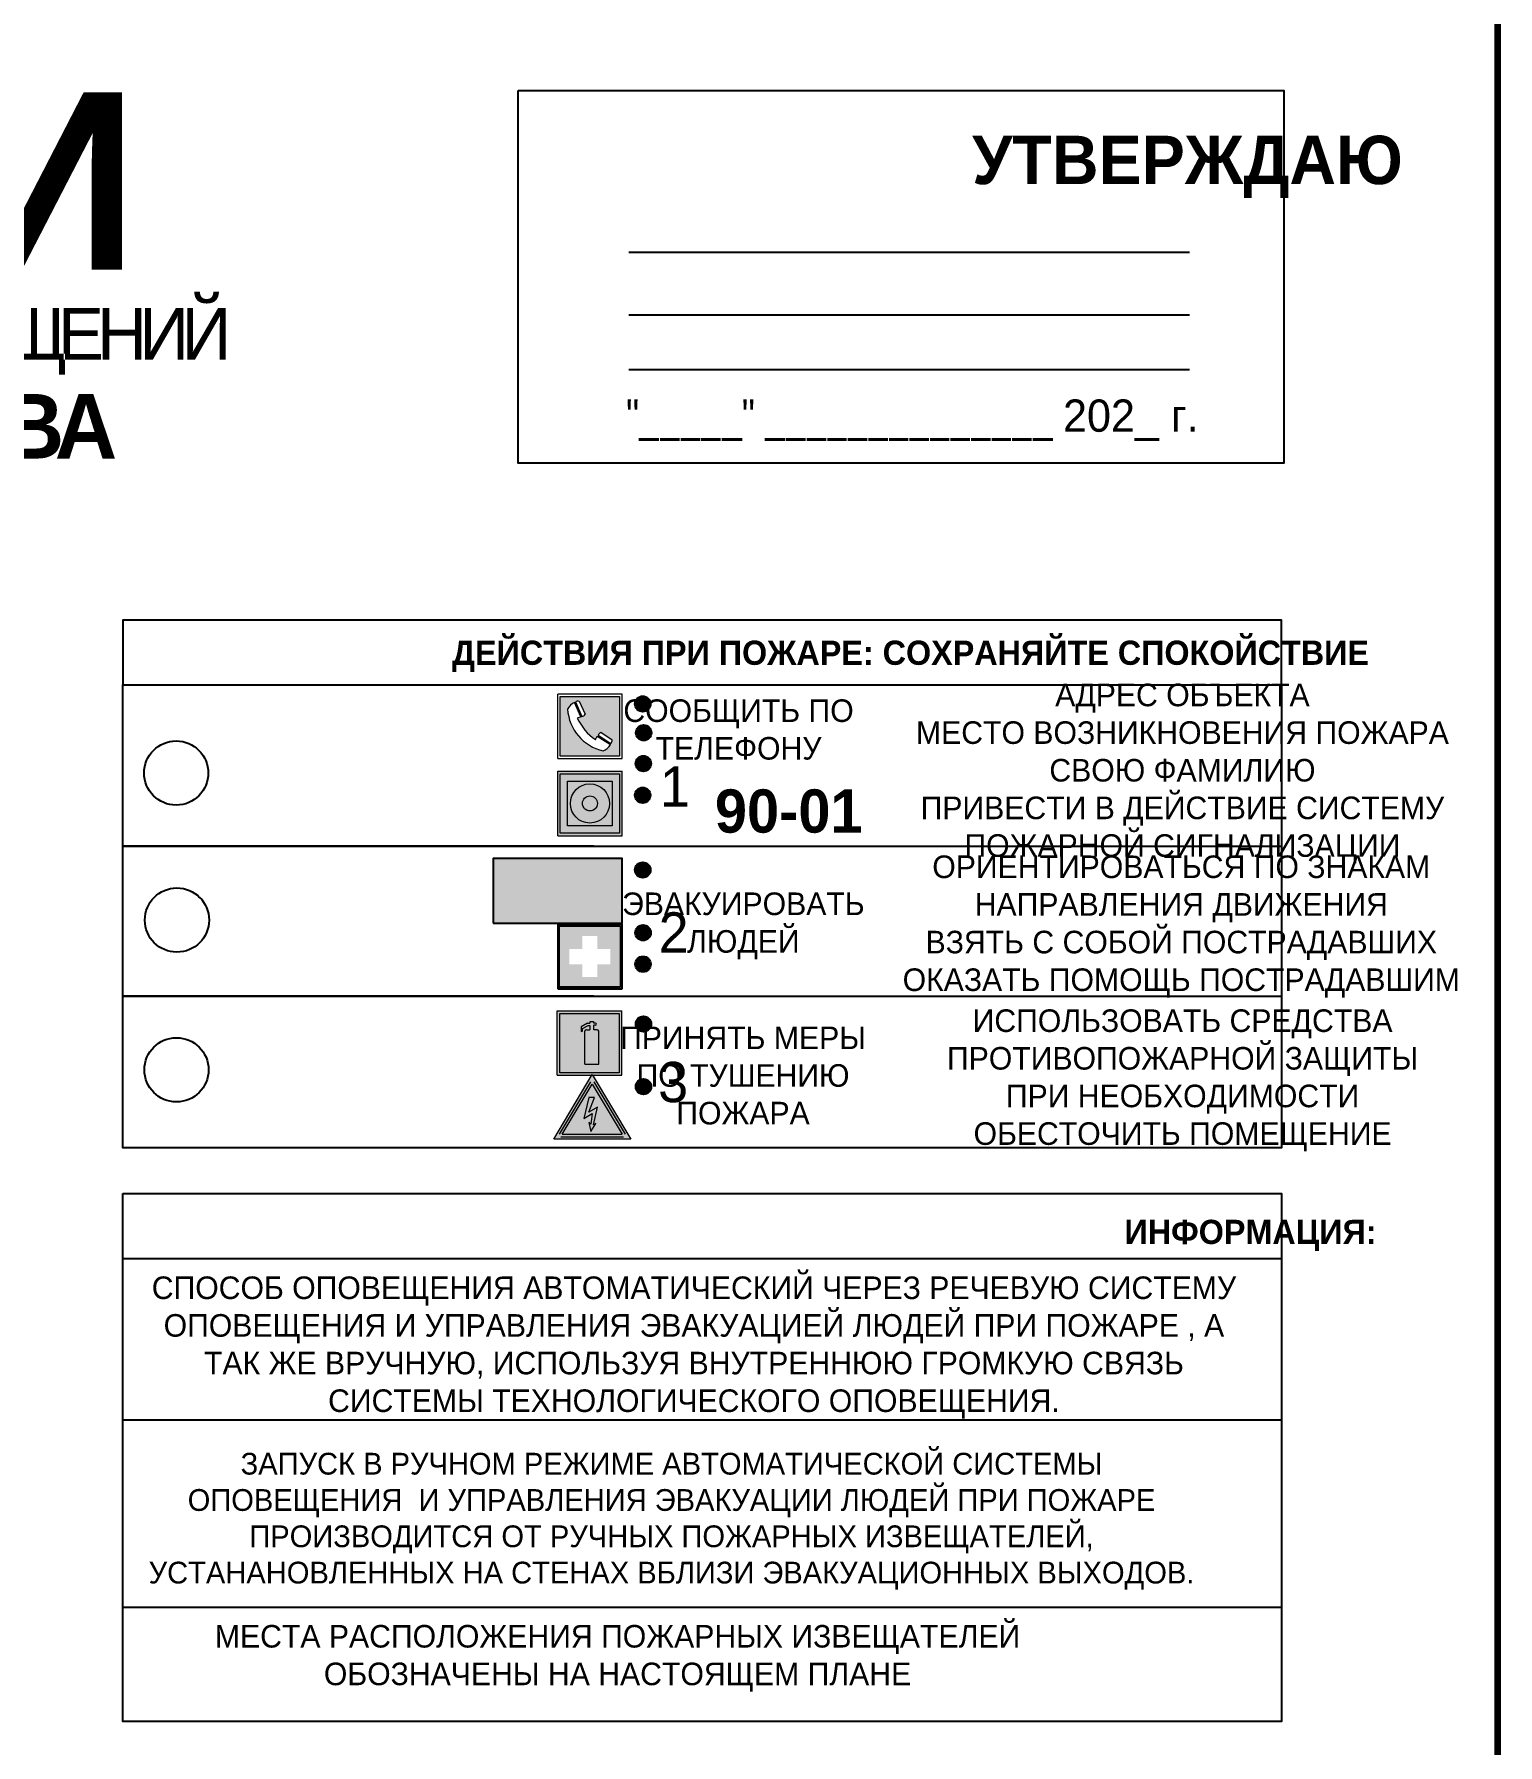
# Model space of a CAD drawing. Header units: millimetres. Extents: x 13114 to 67229, y 22859 to 38520.
# Drawn here: x 18285.4 to 18467, y 25240.5 to 25452.6 of the extents above; entities that cross this region are included whole.
import ezdxf

# ---------------------------------------------------------------- set-up
doc = ezdxf.new("R2010")
doc.units = ezdxf.units.MM
doc.styles.add('обычный', font='arial.ttf')

# ---------------------------------------------------------------- blocks, each defined once
blk = doc.blocks.new('A$C3E6D3DDE')
at = {"lineweight": 5}
h = blk.add_hatch(color=40, dxfattribs=at)
h.paths.add_polyline_path([(24.1, 1.45), (16.46, -11.35), (31.74, -11.35)])
h.paths.add_polyline_path([(24.09, -0.46), (30.03, -10.41), (18.14, -10.41)], flags=16)
h.paths.add_polyline_path([(24.54, -3.08), (23.41, -6.02), (25.13, -5.01), (24.33, -8.5), (24.82, -8.27), (23.79, -9.86), (23.4, -8.04), (23.8, -8.43), (24.04, -6.29), (22.39, -7.25), (23.44, -3.08)], flags=0)
h = blk.add_hatch(color=256, dxfattribs=at)
h.paths.add_polyline_path([(24.37, 0.03, 0.567511), (23.82, 0.03), (17.59, -10.4, 0.582454), (17.86, -10.88), (30.32, -10.88, 0.582149), (30.6, -10.4)])
h.paths.add_polyline_path([(24.09, -0.46), (18.14, -10.41), (30.03, -10.41)], flags=16)
h.paths.add_polyline_path([(24.54, -3.08), (23.41, -6.02), (25.13, -5.01), (24.33, -8.5), (24.82, -8.27), (23.79, -9.86), (23.4, -8.04), (23.8, -8.43), (24.04, -6.29), (22.39, -7.25), (23.44, -3.08)], flags=0)
h = blk.add_hatch(color=40, dxfattribs=at)
h.paths.add_polyline_path([(24.09, -0.46), (18.14, -10.41), (30.03, -10.41)])
h.paths.add_polyline_path([(24.82, -8.27), (23.79, -9.86), (23.4, -8.04), (23.8, -8.43), (24.04, -6.29), (22.39, -7.25), (23.44, -3.08), (24.54, -3.08), (23.41, -6.02), (25.13, -5.01), (24.33, -8.5)], flags=16)
at = {"color": 40, "lineweight": 5}
for p, q in [((16.46, -11.35), (24.1, 1.45)), ((24.1, 1.45), (31.74, -11.35))]:
    blk.add_line(p, q, dxfattribs=at)
at = {"lineweight": 5}
for p, q in [((17.59, -10.4), (23.82, 0.03)), ((24.37, 0.03), (30.6, -10.4)), ((18.14, -10.41), (24.09, -0.46)), ((23.44, -3.08), (22.39, -7.25)), ((23.41, -6.02), (24.54, -3.08)), ((24.54, -3.08), (23.44, -3.08)), ((24.09, -0.46), (30.03, -10.41)), ((22.39, -7.25), (24.04, -6.29)), ((25.13, -5.01), (23.41, -6.02)), ((24.04, -6.29), (23.8, -8.43)), ((24.33, -8.5), (25.13, -5.01)), ((23.8, -8.43), (23.4, -8.04)), ((23.4, -8.04), (23.79, -9.86)), ((23.79, -9.86), (24.82, -8.27)), ((24.82, -8.27), (24.33, -8.5)), ((17.86, -10.88), (30.32, -10.88)), ((18.14, -10.41), (30.03, -10.41))]:
    blk.add_line(p, q, dxfattribs=at)
at = {"color": 50, "lineweight": 5}
blk.add_line((31.74, -11.35), (16.46, -11.35), dxfattribs=at)
blk = doc.blocks.new('A$C456E1F9C')
at = {"lineweight": 5}
h = blk.add_hatch(color=242, dxfattribs=at)
h.paths.add_polyline_path([(0.51, -1.47), (0.51, -13.26), (12.29, -13.26), (12.29, -1.47)])
h.paths.add_polyline_path([(5.42, -4.95, -0.254479), (4.78, -5.4), (3.52, -2.53, -0.209735), (4.23, -2.4)], flags=16)
h.paths.add_polyline_path([(8.53, -8.6), (10.87, -10.17), (10.54, -10.76), (8.03, -9.13, -0.192251)], flags=16)
h.paths.add_polyline_path([(4.61, -5.49, 0.005518), (3.87, -5.72, 0.128647), (7.49, -10.01, 0.00809), (7.83, -9.33), (10.47, -10.97, -0.16736), (8.99, -12.25, -0.327862), (1.95, -3.95, -0.166952), (3.36, -2.62)], flags=16)
at = {"color": 242, "lineweight": 5}
for p, q in [((0, -13.77), (0, -0.97)), ((12.8, -0.97), (0, -0.97)), ((4.61, -5.49), (3.36, -2.62)), ((3.52, -2.53), (4.78, -5.4)), ((4.23, -2.4), (5.42, -4.95)), ((12.8, -13.77), (12.8, -0.97)), ((7.83, -9.33), (10.47, -10.97)), ((8.03, -9.13), (10.54, -10.76)), ((10.81, -10.12), (8.53, -8.6)), ((10.8, -10.3), (10.81, -10.12)), ((10.54, -10.76), (10.8, -10.3)), ((0, -13.77), (12.8, -13.77))]:
    blk.add_line(p, q, dxfattribs=at)
blk.add_lwpolyline([(0.51, -1.47), (12.29, -1.47), (12.29, -13.26), (0.51, -13.26)], close=True, dxfattribs=at)
for centre, radius, start, end in [((4.59, -5.34), 2.99, 114.2845, 152.1974), ((4.02, -3.27), 0.891, 76.3284, 123.7092), ((11.12, -3.31), 9.19, 183.9915, 256.6009), ((14.98, -39.1), 35.17, 107.1487, 108.4135), ((13.86, -0.94), 11.08, 205.5536, 234.8762), ((4.68, -4.59), 0.824, 276.9621, 334.0723), ((-13.31, 0.8), 23.44, 332.5487, 334.4027), ((8.94, -9.5), 0.989, 114.4092, 157.9388), ((7.87, -9.46), 3, 291.9291, 329.9329)]:
    blk.add_arc(centre, radius, start, end, dxfattribs=at)
blk = doc.blocks.new('A$C54414219')
at = {"true_color": 0xffffff}
h = blk.add_hatch(color=7, dxfattribs=at)
h.paths.add_polyline_path([(2.39, -9.45), (2.39, -18.3), (11.23, -18.3), (11.23, -9.45)], flags=0)
h.paths.add_polyline_path([(10.71, -13.87, -1), (2.92, -13.87, -1)], flags=0)
h.paths.add_polyline_path([(8.3, -13.87, -1), (5.33, -13.87, -1)], flags=0)
h.paths.add_polyline_path([(0.41, -7.47), (0.41, -20.27), (13.21, -20.27), (13.21, -7.47)])
h.paths.add_polyline_path([(0.92, -19.77), (12.71, -19.77), (12.71, -7.98), (0.92, -7.98)], flags=16)
h.paths.add_polyline_path([(11.23, -9.45), (11.23, -18.3), (2.39, -18.3), (2.39, -9.45)], flags=0)
at = {"lineweight": 5}
h = blk.add_hatch(color=242, dxfattribs=at)
h.paths.add_polyline_path([(12.71, -7.98), (0.92, -7.98), (0.92, -19.77), (12.71, -19.77)])
h.paths.add_polyline_path([(11.23, -18.3), (2.39, -18.3), (2.39, -9.45), (11.23, -9.45)], flags=16)
h.paths.add_polyline_path([(10.71, -13.87, -1), (2.92, -13.87, -1)], flags=0)
h.paths.add_polyline_path([(8.3, -13.87, -1), (5.33, -13.87, -1)], flags=0)
at = {"true_color": 0xffffff}
h = blk.add_hatch(color=7, dxfattribs=at)
h.paths.add_polyline_path([(2.39, -9.45), (2.39, -18.3), (11.23, -18.3), (11.23, -9.45)])
h.paths.add_polyline_path([(10.71, -13.87, -1), (2.92, -13.87, -1)], flags=16)
h.paths.add_polyline_path([(8.3, -13.87, -1), (5.33, -13.87, -1)], flags=0)
at = {"lineweight": 5}
h = blk.add_hatch(color=242, dxfattribs=at)
h.paths.add_polyline_path([(2.92, -13.87, 1), (10.71, -13.87, 1)])
h.paths.add_polyline_path([(8.3, -13.87, -1), (5.33, -13.87, -1)], flags=16)
at = {"color": 242, "lineweight": 5}
for p, q in [((0.41, -20.27), (0.41, -7.47)), ((0.41, -7.47), (13.21, -7.47)), ((0.41, -7.47), (13.21, -7.47)), ((13.21, -20.27), (13.21, -7.47)), ((0.41, -20.27), (13.21, -20.27))]:
    blk.add_line(p, q, dxfattribs=at)
for points in [[(0.92, -7.98), (12.71, -7.98), (12.71, -19.77), (0.92, -19.77)], [(2.39, -9.45), (11.23, -9.45), (11.23, -18.3), (2.39, -18.3)]]:
    blk.add_lwpolyline(points, close=True, dxfattribs=at)
for radius in [3.89, 1.49]:
    blk.add_circle((6.81, -13.87), radius, dxfattribs=at)
blk = doc.blocks.new('A$C32E8229D')
at = {"true_color": 0xffffff}
blk.add_hatch(color=7, dxfattribs=at).paths.add_polyline_path([(0, 0), (0, -8), (16, -8), (16, 0)])
h = blk.add_hatch(color=126)
h.paths.add_polyline_path([(0.2, -0.2), (15.8, -0.2), (15.8, -7.8), (0.2, -7.8)])
h.paths.add_polyline_path([(13.49, -2.05), (12.08, -2.05), (11.37, -2.63, 0.162397), (11.29, -2.84), (11.29, -3.63), (10.35, -3.63), (10.35, -4.05), (11.68, -4.05), (11.68, -3.48), (12.26, -4.28), (11.29, -5.1), (11.29, -6.78), (11.85, -6.78), (11.85, -5.44), (12.8, -4.64), (12.8, -5.94), (14.46, -5.94), (14.46, -5.39), (13.45, -5.39), (13.45, -3.97), (12.46, -2.59), (13.15, -2.59), (13.69, -3.34), (14.18, -3)], flags=16)
h.paths.add_polyline_path([(10.74, -1.82, 1), (11.8, -1.82, 1)], flags=16)
h.paths.add_polyline_path([(9.39, -3.59), (5.99, -3.59), (6.56, -3.03), (5.91, -3.03), (5.1, -3.83), (5.91, -4.64), (6.56, -4.64), (5.99, -4.09), (9.39, -4.09)], flags=16)
h.paths.add_polyline_path([(4.29, -1.08), (1.72, -1.08), (1.72, -6.6), (4.29, -6.6)], flags=16)
at = {"color": 126}
blk.add_lwpolyline([(16, -8), (0, -8), (0, 0), (16, 0)], close=True, dxfattribs=at)
blk = doc.blocks.new('A$C18900ED3')
h = blk.add_hatch(color=126)
h.paths.add_polyline_path([(-0.18, -0.18), (-7.02, -0.18), (-7.02, -7.02), (-0.18, -7.02)])
h.paths.add_polyline_path([(-5.89, -4.46), (-5.89, -2.77), (-4.46, -2.77), (-4.46, -1.31), (-2.77, -1.31), (-2.77, -2.77), (-1.33, -2.77), (-1.33, -4.46), (-2.77, -4.46), (-2.77, -5.89), (-4.46, -5.89), (-4.46, -4.46)], flags=16)
at = {"color": 126}
for p, q in [((-7.2, 0), (-7.2, -7.2)), ((0, 0), (-7.2, 0)), ((0, -7.2), (0, 0)), ((-7.02, -7.02), (-7.02, -0.18)), ((-7.02, -0.18), (-0.18, -0.18)), ((-0.18, -0.18), (-0.18, -7.02)), ((-7.2, -7.2), (0, -7.2)), ((-0.18, -7.02), (-7.02, -7.02))]:
    blk.add_line(p, q, dxfattribs=at)
blk = doc.blocks.new('A$C3AD82952')
at = {"true_color": 0xf5f5ff}
h = blk.add_hatch(color=7, dxfattribs=at)
h.dxf.hatch_style = 1
h.paths.add_polyline_path([(8.21, 8.73, 0.414214), (7.89, 9.05), (7.22, 9.05), (7.22, 9.92), (7.59, 9.92, 1), (7.57, 10.36), (7.22, 10.36), (7.22, 10.6), (6.43, 10.6), (6.43, 10.36), (6.01, 10.36), (4.74, 9.59), (4.74, 8.69), (4.98, 8.73), (4.98, 9.26), (6.12, 9.91), (6.43, 9.91), (6.43, 9.05), (5.76, 9.05, 0.414214), (5.44, 8.73), (5.44, 2.2), (8.21, 2.2)], flags=0)
h.paths.add_polyline_path([(12.8, 12.8), (0, 12.8), (0, 0), (12.8, 0)])
h.paths.add_polyline_path([(0.51, 12.29), (12.29, 12.29), (12.29, 0.51), (0.51, 0.51)], flags=16)
h.paths.add_polyline_path([(4.74, 9.59), (6.01, 10.36), (6.43, 10.36), (6.43, 10.6), (7.22, 10.6), (7.22, 10.36), (7.59, 10.36, -0.94586), (7.59, 9.92), (7.22, 9.92), (7.22, 9.05), (7.89, 9.05, -0.414214), (8.21, 8.73), (8.21, 2.2), (5.44, 2.2), (5.44, 8.73, -0.414214), (5.76, 9.05), (6.43, 9.05), (6.43, 9.91), (6.12, 9.91), (4.98, 9.26), (4.98, 8.73), (4.74, 8.69)], flags=0)
h = blk.add_hatch(color=242)
h.dxf.hatch_style = 1
h.paths.add_polyline_path([(12.29, 12.29), (0.51, 12.29), (0.51, 0.51), (12.29, 0.51)])
h.paths.add_polyline_path([(4.74, 8.69), (4.74, 9.59), (6.01, 10.36), (6.43, 10.36), (6.43, 10.6), (7.22, 10.6), (7.22, 10.36), (7.59, 10.36, -0.94586), (7.59, 9.92), (7.22, 9.92), (7.22, 9.05), (7.89, 9.05, -0.414214), (8.21, 8.73), (8.21, 2.2), (5.44, 2.2), (5.44, 8.73, -0.414214), (5.76, 9.05), (6.43, 9.05), (6.43, 9.91), (6.12, 9.91), (4.98, 9.26), (4.98, 8.73)], flags=16)
h = blk.add_hatch(color=7, dxfattribs=at)
h.dxf.hatch_style = 1
h.paths.add_polyline_path([(8.21, 8.73, 0.414214), (7.89, 9.05), (7.22, 9.05), (7.22, 9.92), (7.59, 9.92, 1), (7.57, 10.36), (7.22, 10.36), (7.22, 10.6), (6.43, 10.6), (6.43, 10.36), (6.01, 10.36), (4.74, 9.59), (4.74, 8.69), (4.98, 8.73), (4.98, 9.26), (6.12, 9.91), (6.43, 9.91), (6.43, 9.05), (5.76, 9.05, 0.414214), (5.44, 8.73), (5.44, 2.2), (8.21, 2.2)])
at = {"color": 242, "lineweight": 5}
for p, q in [((0, 0), (0, 12.8)), ((0, 12.8), (12.8, 12.8)), ((6.01, 10.36), (4.74, 9.59)), ((6.01, 10.36), (6.43, 10.36)), ((7.22, 10.6), (6.43, 10.6)), ((6.43, 10.6), (6.43, 10.36)), ((7.22, 10.36), (7.22, 10.6)), ((7.59, 10.36), (7.22, 10.36)), ((12.8, 0), (12.8, 12.8)), ((4.74, 9.59), (4.74, 8.69)), ((4.74, 8.69), (4.98, 8.73)), ((4.98, 9.26), (6.12, 9.91)), ((4.98, 8.73), (4.98, 9.26)), ((5.44, 2.2), (5.44, 8.73)), ((5.76, 9.05), (6.43, 9.05)), ((6.12, 9.91), (6.43, 9.91)), ((6.43, 9.91), (6.43, 9.05)), ((7.22, 9.05), (7.22, 9.92)), ((7.59, 9.92), (7.22, 9.92)), ((7.89, 9.05), (7.22, 9.05)), ((8.21, 2.2), (8.21, 8.73)), ((0, 0), (12.8, 0)), ((5.44, 2.2), (8.21, 2.2))]:
    blk.add_line(p, q, dxfattribs=at)
blk.add_lwpolyline([(0.51, 12.29), (12.29, 12.29), (12.29, 0.51), (0.51, 0.51)], close=True, dxfattribs=at)
for centre, radius, start, end in [((7.58, 10.14), 0.223, 273.1875, 86.8125), ((5.76, 8.73), 0.32, 90, 180), ((7.89, 8.73), 0.32, 0, 90)]:
    blk.add_arc(centre, radius, start, end, dxfattribs=at)

msp = doc.modelspace()

# ---------------------------------------------------------------- hatches: boundary and pattern name
at = {"lineweight": 0}
h = msp.add_hatch(color=256, dxfattribs=at)
h.dxf.hatch_style = 1
h.paths.add_polyline_path([(18359.94, 25369.53, 1), (18361.87, 25369.53, 1)])
h = msp.add_hatch(color=256, dxfattribs=at)
h.dxf.hatch_style = 1
h.paths.add_polyline_path([(18360.04, 25365.95, 1), (18361.97, 25365.95, 1)])
h = msp.add_hatch(color=256, dxfattribs=at)
h.dxf.hatch_style = 1
h.paths.add_polyline_path([(18360, 25362.13, 1), (18361.93, 25362.13, 1)])
h = msp.add_hatch(color=256, dxfattribs=at)
h.dxf.hatch_style = 1
h.paths.add_polyline_path([(18359.92, 25358.21, 1), (18361.85, 25358.21, 1)])
h = msp.add_hatch(color=256, dxfattribs=at)
h.dxf.hatch_style = 1
h.paths.add_polyline_path([(18359.93, 25348.94, 1), (18361.86, 25348.94, 1)])
h = msp.add_hatch(color=256, dxfattribs=at)
h.dxf.hatch_style = 1
h.paths.add_polyline_path([(18359.97, 25341.16, 1), (18361.9, 25341.16, 1)])
h = msp.add_hatch(color=256, dxfattribs=at)
h.dxf.hatch_style = 1
h.paths.add_polyline_path([(18359.96, 25337.26, 1), (18361.9, 25337.26, 1)])
h = msp.add_hatch(color=256, dxfattribs=at)
h.dxf.hatch_style = 1
h.paths.add_polyline_path([(18360.02, 25329.84, 1), (18361.96, 25329.84, 1)])
h = msp.add_hatch(color=256, dxfattribs=at)
h.dxf.hatch_style = 1
h.paths.add_polyline_path([(18360.03, 25322.07, 1), (18361.96, 25322.07, 1)])

# ---------------------------------------------------------------- linework, layer by layer
at = {"color": 6, "lineweight": 100}
msp.add_lwpolyline([(17866.97, 25068.3), (18466.97, 25068.3), (18466.97, 25463.3), (17866.97, 25463.3)], close=True, dxfattribs=at)
for points in [[(18345.43, 25445.58), (18440.43, 25445.58), (18440.43, 25399.37), (18345.43, 25399.37)], [(18296.39, 25371.88), (18440.16, 25371.88), (18440.16, 25379.93), (18296.39, 25379.93)], [(18296.39, 25371.88), (18440.16, 25371.88), (18440.16, 25314.48), (18296.39, 25314.48)]]:
    msp.add_lwpolyline(points, close=True)
for points in [[(18359.18, 25425.53), (18428.71, 25425.53)], [(18359.18, 25417.77), (18428.71, 25417.77)], [(18359.18, 25410.98), (18428.71, 25410.98)], [(18354.81, 25351.89), (18296.39, 25351.89), (18440.16, 25351.89)], [(18354.81, 25333.31), (18296.39, 25333.31), (18440.16, 25333.31)]]:
    msp.add_lwpolyline(points)
at = {"color": 0}
msp.add_lwpolyline([(18296.39, 25308.82), (18440.16, 25308.82), (18440.16, 25243.37), (18296.39, 25243.37)], close=True, dxfattribs=at)
for points in [[(18296.39, 25300.77), (18440.16, 25300.77)], [(18296.39, 25280.78), (18440.16, 25280.78)], [(18296.39, 25257.53), (18440.16, 25257.53)]]:
    msp.add_lwpolyline(points, dxfattribs=at)
for centre, radius in [((18360.9, 25369.53), 0.966), ((18361.01, 25365.95), 0.966), ((18303.02, 25360.96), 3.98), ((18360.97, 25362.13), 0.966), ((18360.89, 25358.21), 0.966), ((18360.9, 25348.94), 0.966), ((18303.11, 25342.73), 3.98), ((18360.94, 25341.16), 0.966), ((18360.93, 25337.26), 0.966), ((18360.99, 25329.84), 0.966), ((18303.05, 25324.16), 3.98), ((18360.99, 25322.07), 0.966)]:
    msp.add_circle(centre, radius)

# ---------------------------------------------------------------- block references
for name, p, xscale, yscale, zscale in [('A$C456E1F9C', (18350.35, 25371.35), 0.625, 0.625, 0.625), ('A$C54414219', (18350.09, 25365.86), 0.625, 0.625, 0.625), ('A$C18900ED3', (18358.35, 25342.21), 1.111111111007631, 1.111111111007631, 1.111111111007631), ('A$C3AD82952', (18350.3, 25323.48), 0.625, 0.625, 0.625), ('A$C3E6D3DDE', (18339.58, 25322.67), 0.625, 0.625, 0.625)]:
    msp.add_blockref(name, p, dxfattribs=dict(xscale=xscale, yscale=yscale, zscale=zscale))
at = {"xscale": -1}
msp.add_blockref('A$C32E8229D', (18358.35, 25350.36), dxfattribs=at)

# ---------------------------------------------------------------- texts
at = {"lineweight": 0, "style": 'обычный'}
for s, insert, char_height, width, attachment_point in [('{\\fProxima Nova Rg|b1|i0|c204|p2;ПЛАН ЭВАКУАЦИИ}', (18021.12, 25445.37), 22, 493.8901, 1), ('\\pi-18,l18,t18;{\\fProxima Nova Rg|b1|i0|c204|p2;УТВЕРЖДАЮ\\H1.1997x; }', (18428.47, 25436.11), 6, 126.6484, 5), ('{\\fArial Narrow|b0|i0|c204|p34;"_____" ______________ \\fProxima Nova Rg|b0|i0|c204|p2;202_ г. }', (18394.34, 25404.7), 4, 78.6503, 5), ('{\\fProxima Nova Rg|b1|i0|c204|p2;ДЕЙСТВИЯ ПРИ ПОЖАРЕ: СОХРАНЯЙТЕ СПОКОЙСТВИЕ\\H1.6644x; }', (18394.11, 25375.44), 3, 175.1736, 5), ('\\pi-8.4,l8.4,t8.4;{\\fProxima Nova Rg|b0|i0|c204|p2;АДРЕС ОБЪЕКТА\\PМЕСТО ВОЗНИКНОВЕНИЯ ПОЖАРА \\PСВОЮ ФАМИЛИЮ\\PПРИВЕСТИ В ДЕЙСТВИЕ СИСТЕМУ \\PПОЖАРНОЙ СИГНАЛИЗАЦИИ}', (18427.85, 25360.9), 2.8, 126.6484, 5), ('{\\fProxima Nova Rg|b0|i0|c204|p2;СООБЩИТЬ ПО \\PТЕЛЕФОНУ}', (18372.78, 25366.34), 2.8, 126.6484, 5), ('{\\fProxima Nova Rg|b0|i0|c204|p2;1\\H1.1667x; }', (18364.88, 25359.27), 5, 126.6484, 5), ('{\\fProxima Nova Rg|b1|i0|c204|p2;\\H1.0714x;90-01\\fProxima Nova Rg|b0|i0|c204|p2;\\H0.93331x; \\H1.3449x; }', (18379.01, 25356.21), 5, 126.6484, 5), ('\\pi-8.4,l8.4,t8.4;{\\fProxima Nova Rg|b0|i0|c204|p2;ОРИЕНТИРОВАТЬСЯ ПО ЗНАКАМ \\PНАПРАВЛЕНИЯ ДВИЖЕНИЯ\\PВЗЯТЬ С СОБОЙ ПОСТРАДАВШИХ\\PОКАЗАТЬ ПОМОЩЬ ПОСТРАДАВШИМ}', (18427.71, 25341.93), 2.8, 126.6484, 5), ('{\\fProxima Nova Rg|b0|i0|c204|p2;ЭВАКУИРОВАТЬ \\PЛЮДЕЙ}', (18373.38, 25342.01), 2.8, 126.6484, 5), ('{\\fProxima Nova Rg|b0|i0|c204|p2;2\\H1.1967x; }', (18364.73, 25341.19), 5, 126.6484, 5), ('\\pi-8.4,l8.4,t8.4;{\\fProxima Nova Rg|b0|i0|c204|p2;ИСПОЛЬЗОВАТЬ СРЕДСТВА \\PПРОТИВОПОЖАРНОЙ ЗАЩИТЫ \\PПРИ НЕОБХОДИМОСТИ \\PОБЕСТОЧИТЬ ПОМЕЩЕНИЕ}', (18427.87, 25322.85), 2.8, 126.6484, 5), ('{\\fProxima Nova Rg|b0|i0|c204|p2;ПРИНЯТЬ МЕРЫ \\PПО ТУШЕНИЮ \\PПОЖАРА}', (18373.34, 25323.44), 2.8, 126.6484, 5), ('{\\fProxima Nova Rg|b0|i0|c204|p2;3\\H1.1967x; }', (18364.67, 25322.61), 5, 126.6484, 5), ('{\\fProxima Nova Rg|b1|i0|c204|p2;ИНФОРМАЦИЯ:\\H1.1997x; }', (18436.3, 25303.63), 3, 175.1736, 5), ('{\\fProxima Nova Rg|b0|i0|c204|p2;СПОСОБ ОПОВЕЩЕНИЯ АВТОМАТИЧЕСКИЙ ЧЕРЕЗ РЕЧЕВУЮ СИСТЕМУ ОПОВЕЩЕНИЯ И УПРАВЛЕНИЯ ЭВАКУАЦИЕЙ ЛЮДЕЙ ПРИ ПОЖАРЕ , А ТАК ЖЕ ВРУЧНУЮ, ИСПОЛЬЗУЯ ВНУТРЕННЮЮ ГРОМКУЮ СВЯЗЬ СИСТЕМЫ ТЕХНОЛОГИЧЕСКОГО ОПОВЕЩЕНИЯ.}', (18367.25, 25289.73), 2.8, 137.0334, 5), ('{\\fProxima Nova Rg|b0|i0|c204|p2;\\P\\pt8.1;ЗАПУСК В РУЧНОМ РЕЖИМЕ АВТОМАТИЧЕСКОЙ СИСТЕМЫ ОПОВЕЩЕНИЯ  И УПРАВЛЕНИЯ ЭВАКУАЦИИ ЛЮДЕЙ ПРИ ПОЖАРЕ ПРОИЗВОДИТСЯ ОТ РУЧНЫХ ПОЖАРНЫХ ИЗВЕЩАТЕЛЕЙ, УСТАНАНОВЛЕННЫХ НА СТЕНАХ ВБЛИЗИ ЭВАКУАЦИОННЫХ ВЫХОДОВ. }', (18364.47, 25270.43), 2.7, 131.4512, 5), ('\\pt8.4;{\\fProxima Nova Rg|b0|i0|c204|p2;\\PМЕСТА РАСПОЛОЖЕНИЯ ПОЖАРНЫХ ИЗВЕЩАТЕЛЕЙ ОБОЗНАЧЕНЫ НА НАСТОЯЩЕМ ПЛАНЕ}', (18357.77, 25253.52), 2.8, 118.5618, 5)]:
    msp.add_mtext(s, dxfattribs=dict(at, insert=insert, char_height=char_height, width=width, attachment_point=attachment_point))
at = {"color": 0, "lineweight": 0, "insert": (18171.45, 25418.8), "char_height": 8, "width": 449.2158, "attachment_point": 5, "style": 'обычный'}
msp.add_mtext('{\\fArial Black|b1|i0|c204|p34;\\H2x;\\T0.85;  \\fArial Narrow|b0|i0|c204|p34;\\H0.8x;\\W0.9;\\P\\fProxima Nova Rg|b0|i0|c204|p2;\\H0.5x;\\W1;\\C256;ПРИ ПОЖАРЕ  ИЛИ ДРУГИХ ЧРЕЗВЫЧАЙНЫХ СИТУАЦИЯХ  ИЗ ПОМЕЩЕНИЙ \\fProxima Nova Rg|b1|i0|c204|p2;\\H1.25x;\\PЦЭО: ТРАНСФОРМАТОРНО-МАСЛЕНОГО ХОЗЯЙСТВА}', dxfattribs=at)

doc.saveas('drawing.dxf')
